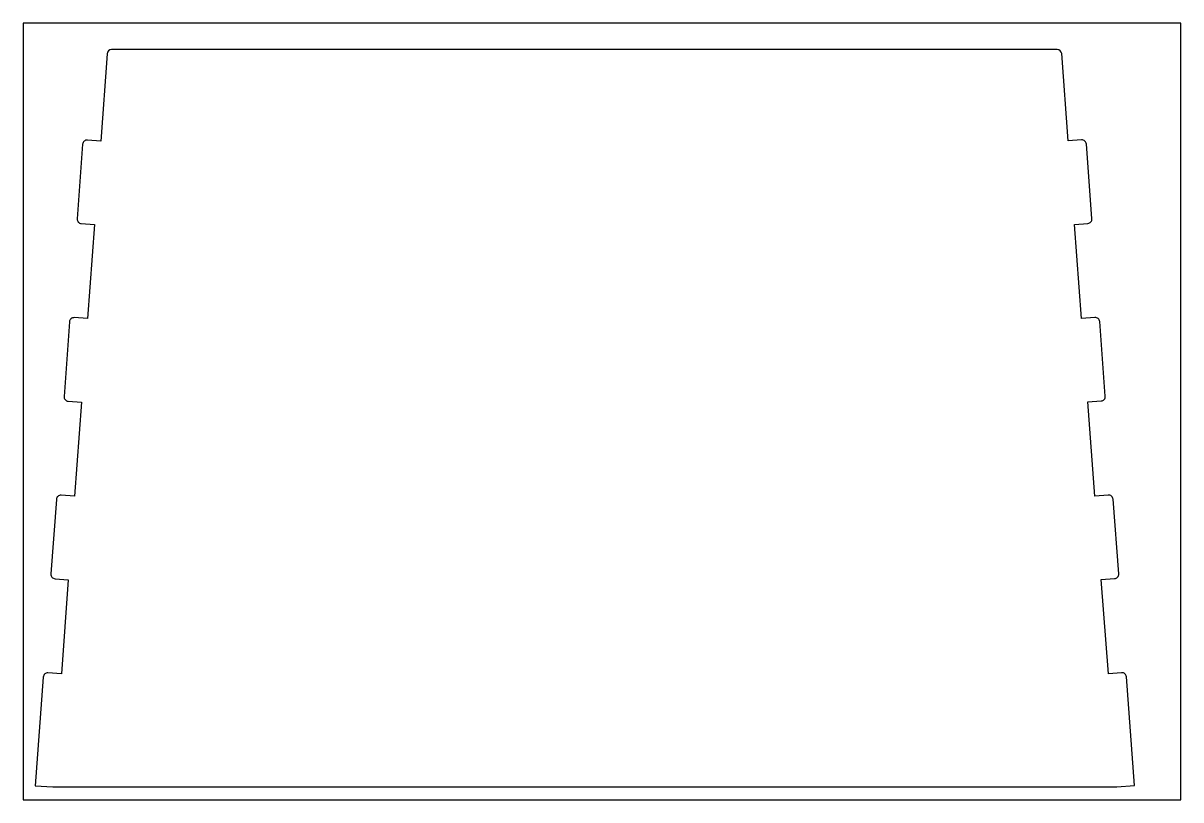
# Model space of a CAD drawing. Header units: millimetres. Extents: x -59 to 71, y -91 to -4.
import ezdxf

# ---------------------------------------------------------------- set-up
doc = ezdxf.new("R2010")
doc.units = ezdxf.units.MM
doc.layers.get('0').update_dxf_attribs({"linetype": 'CONTINUOUS'})

msp = doc.modelspace()

# ---------------------------------------------------------------- linework, layer by layer
msp.add_lwpolyline([(-59.42, -91.45), (70.58, -91.45), (70.58, -4.21), (-59.42, -4.21)], close=True)
msp.add_lwpolyline([(-52.21, -17.35, 0.414214), (-52.74, -17.81), (-53.36, -26.19, 0.414214), (-52.9, -26.72), (-51.41, -26.83), (-52.19, -37.4), (-53.68, -37.29, 0.414214), (-54.22, -37.76), (-54.83, -46.13, 0.414214), (-54.37, -46.67), (-52.88, -46.78), (-53.66, -57.35), (-55.15, -57.24, 0.414214), (-55.69, -57.7), (-56.31, -66.08, 0.414214), (-55.84, -66.61), (-54.35, -66.72), (-55.13, -77.3), (-56.63, -77.19, 0.414214), (-57.16, -77.65), (-58.06, -89.86), (-56.07, -90), (63.4, -90), (65.39, -89.85), (64.47, -77.63, 0.414214), (63.93, -77.17), (62.44, -77.28), (61.64, -66.71), (63.14, -66.6, 0.414214), (63.6, -66.06), (62.97, -57.68, 0.414214), (62.43, -57.22), (60.94, -57.33), (60.14, -46.76), (61.64, -46.65, 0.414214), (62.1, -46.12), (61.47, -37.74, 0.414214), (60.93, -37.28), (59.44, -37.39), (58.64, -26.82), (60.14, -26.71, 0.414214), (60.6, -26.17), (59.97, -17.8, 0.414214), (59.43, -17.33), (57.93, -17.45), (57.2, -7.64, 0.3924), (56.7, -7.18), (3.6, -7.18), (-49.49, -7.19, 0.392771), (-49.99, -7.65), (-50.71, -17.46)], format="xyb", close=True)

doc.saveas('drawing.dxf')
